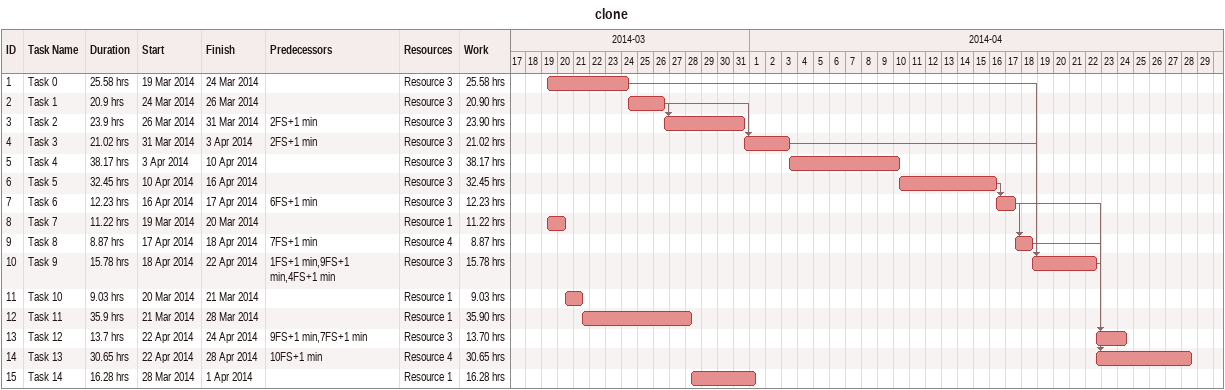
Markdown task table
clone

| ID | Task | Duration | Start | Finish | Predecessors | Resources | Work (h) |
|---|---|---|---|---|---|---|---|
| 1 | Task 0 | 25.58h | 2014-03-19 | 2014-03-24 |  | Resource 3 | 25.58 |
| 2 | Task 1 | 20.9h | 2014-03-24 | 2014-03-26 |  | Resource 3 | 20.90 |
| 3 | Task 2 | 23.9h | 2014-03-26 | 2014-03-31 | 2FS+1min | Resource 3 | 23.90 |
| 4 | Task 3 | 21.02h | 2014-03-31 | 2014-04-03 | 2FS+1min | Resource 3 | 21.02 |
| 5 | Task 4 | 38.17h | 2014-04-03 | 2014-04-10 |  | Resource 3 | 38.17 |
| 6 | Task 5 | 32.45h | 2014-04-10 | 2014-04-16 |  | Resource 3 | 32.45 |
| 7 | Task 6 | 12.23h | 2014-04-16 | 2014-04-17 | 6FS+1min | Resource 3 | 12.23 |
| 8 | Task 7 | 11.22h | 2014-03-19 | 2014-03-20 |  | Resource 1 | 11.22 |
| 9 | Task 8 | 8.87h | 2014-04-17 | 2014-04-18 | 7FS+1min | Resource 4 | 8.87 |
| 10 | Task 9 | 15.78h | 2014-04-18 | 2014-04-22 | 1FS+1min, 9FS+1min, 4FS+1min | Resource 3 | 15.78 |
| 11 | Task 10 | 9.03h | 2014-03-20 | 2014-03-21 |  | Resource 1 | 9.03 |
| 12 | Task 11 | 35.9h | 2014-03-21 | 2014-03-28 |  | Resource 1 | 35.90 |
| 13 | Task 12 | 13.7h | 2014-04-22 | 2014-04-24 | 9FS+1min, 7FS+1min | Resource 3 | 13.70 |
| 14 | Task 13 | 30.65h | 2014-04-22 | 2014-04-28 | 10FS+1min | Resource 4 | 30.65 |
| 15 | Task 14 | 16.28h | 2014-03-28 | 2014-04-01 |  | Resource 1 | 16.28 |
